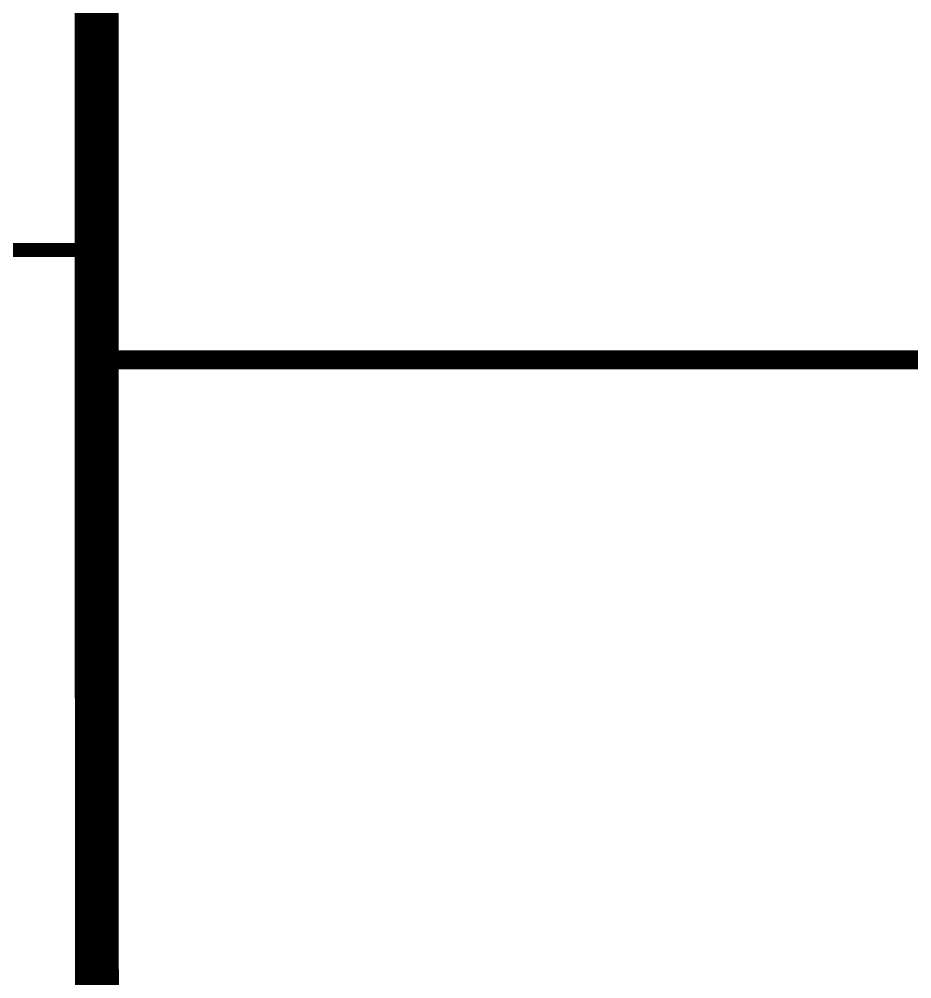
# Model space of a CAD drawing. Header units: millimetres. Extents: x 0 to 1769, y 431 to 1001.
# Drawn here: x 1463.72 to 1496.24, y 525.47 to 560.44 of the extents above; entities that cross this region are included whole.
import ezdxf

# ---------------------------------------------------------------- set-up
doc = ezdxf.new("R2010")
doc.units = ezdxf.units.MM
doc.layers.add('TopLayer', color=1, linetype='Continuous')

msp = doc.modelspace()

# ---------------------------------------------------------------- linework, layer by layer
at = {"layer": 'TopLayer'}
for points, const_width in [([(1466.539, 572.432), (1466.546, 551.665)], 1.6), ([(1453.006, 552.029), (1466.182, 552.029)], 0.5), ([(1466.546, 551.665), (1466.547, 547.641)], 1.6), ([(1466.182, 552.029), (1466.546, 551.665)], 0.7), ([(1466.547, 547.641), (1466.555, 520.581)], 1.6), ([(1466.547, 547.641), (1466.934, 548.028)], 0.7), ([(1466.934, 548.028), (1512.271, 548.028)], 0.7)]:
    msp.add_lwpolyline(points, dxfattribs=dict(at, const_width=const_width))
for points, const_width in [([(1466.146, 551.665, 1), (1466.946, 551.665, 1)], 0.8), ([(1466.146, 551.665, 1), (1466.946, 551.665, 1)], 0.8), ([(1466.007, 552.029, 1), (1466.357, 552.029, 1)], 0.35), ([(1466.057, 552.029, 1), (1466.307, 552.029, 1)], 0.25), ([(1466.371, 551.665, 1), (1466.721, 551.665, 1)], 0.35), ([(1466.147, 547.641, 1), (1466.947, 547.641, 1)], 0.8), ([(1466.147, 547.641, 1), (1466.947, 547.641, 1)], 0.8), ([(1466.759, 548.028, 1), (1467.109, 548.028, 1)], 0.35), ([(1466.759, 548.028, 1), (1467.109, 548.028, 1)], 0.35), ([(1466.372, 547.641, 1), (1466.722, 547.641, 1)], 0.35)]:
    msp.add_lwpolyline(points, format="xyb", close=True, dxfattribs=dict(at, const_width=const_width))

doc.saveas('drawing.dxf')
